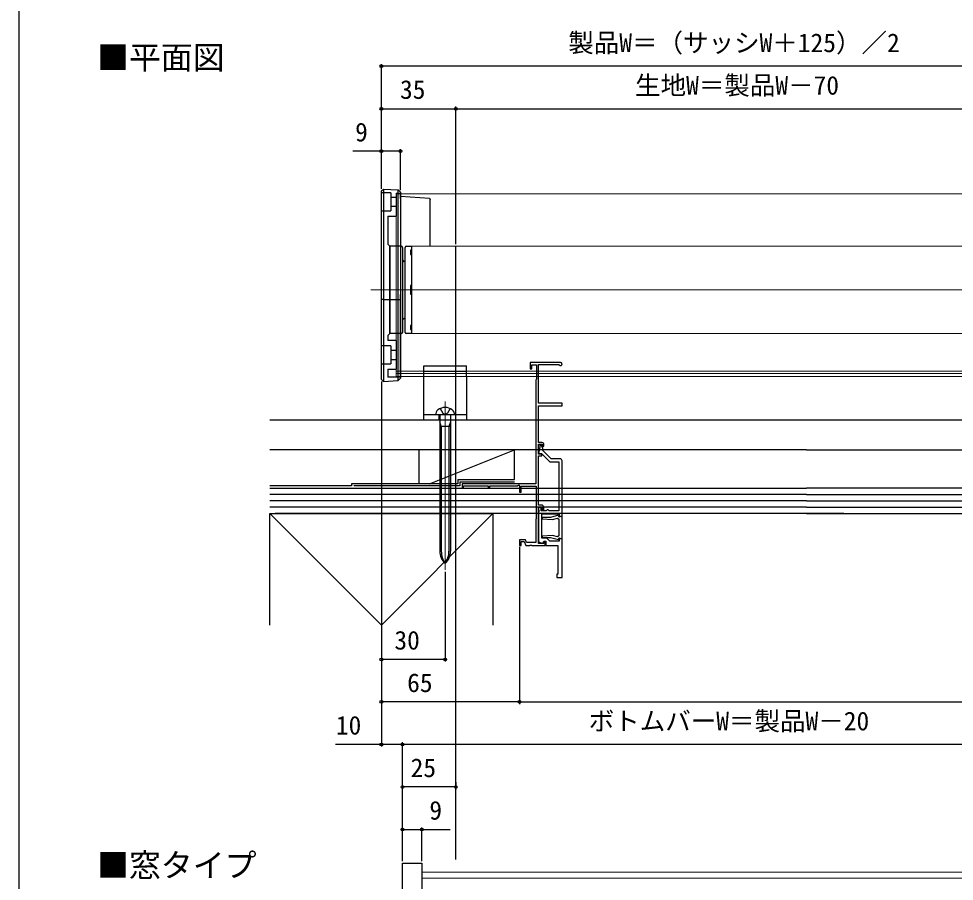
# Model space of a CAD drawing. Units: millimetres on the paper. Extents: x -525 to 525, y -784 to 780.
# Drawn here: x -525 to -84.9, y -307.2 to 98.5 of the extents above; entities that cross this region are included whole.
import ezdxf
from ezdxf.enums import TextEntityAlignment as Align

# ---------------------------------------------------------------- set-up
doc = ezdxf.new("R2010")
doc.units = ezdxf.units.MM
doc.layers.add('0-1_TABLE1', color=7, linetype='Continuous', lineweight=18)
doc.layers.add('0-5_YKK_12', color=2, linetype='Continuous', lineweight=18)
for name, color, linetype in [('0-2_USER1', 3, 'Continuous'), ('0-4_YKK_11E', 7, 'Continuous'), ('0-6_YKK_13', 4, 'Continuous'), ('0-8_YKK_D', 6, 'Continuous'), ('0-9_YKK_ZWAK', 7, 'Continuous'), ('0-A_YSS_K', 3, 'Continuous')]:
    doc.layers.add(name, color=color, linetype=linetype)
doc.styles.add('ＭＳ ゴシック', font='')
doc.styles.get('ＭＳ ゴシック').set_extended_font_data('MS Gothic')

msp = doc.modelspace()

# ---------------------------------------------------------------- linework, layer by layer
at = {"layer": '0-4_YKK_11E'}
msp.add_line((-269.423, -135.403), (-269.423, -109.403), dxfattribs=at)
for points in [[(-270.123, -63.203), (-284.423, -63.203), (-284.423, -66.203), (-283.623, -66.203), (-283.623, -64.303), (-281.423, -64.303), (-281.423, -71.003), (-281.623, -71.203), (-281.823, -71.403)], [(-270.122, -63.203), (-284.422, -63.203), (-284.422, -66.203), (-283.622, -66.203), (-283.622, -64.303), (-281.422, -64.303), (-281.422, -71.003), (-281.622, -71.203), (-281.822, -71.403)], [(-278.923, -100.803), (-280.423, -100.803), (-280.423, -83.503), (-269.423, -83.503), (-269.423, -82.203), (-280.423, -82.203), (-280.423, -64.103), (-270.989, -64.103), (-270.729, -64.253)], [(-278.922, -100.803), (-280.422, -100.803), (-280.422, -83.503), (-269.422, -83.503), (-269.422, -82.203), (-280.422, -82.203), (-280.422, -64.103), (-270.988, -64.103), (-270.729, -64.253)], [(-281.823, -71.403), (-281.823, -120.203), (-316.423, -120.203), (-316.423, -122.203), (-315.723, -122.203), (-315.723, -121.103), (-304.123, -121.103), (-304.123, -122.203), (-303.423, -122.203), (-303.423, -121.103), (-290.323, -121.103), (-289.723, -120.756), (-289.423, -120.929), (-289.423, -124.203), (-288.623, -124.203), (-288.623, -121.303), (-281.623, -121.303), (-281.623, -136.703), (-281.823, -136.903), (-281.823, -147.803), (-286.181, -147.803), (-286.654, -146.503), (-289.423, -146.503), (-289.423, -149.203), (-288.623, -149.203), (-288.623, -147.303), (-287.214, -147.303), (-286.523, -149.203), (-284.581, -149.203), (-284.398, -149.083), (-283.848, -149.083), (-283.664, -149.203), (-277.323, -149.203), (-277.323, -147.403), (-278.023, -147.403), (-278.023, -148.303), (-280.423, -148.303), (-280.423, -131.003), (-278.823, -131.003), (-278.823, -132.403)], [(-281.822, -71.403), (-281.822, -120.203), (-316.422, -120.203), (-316.422, -122.203), (-315.722, -122.203), (-315.722, -121.103), (-304.122, -121.103), (-304.122, -122.203), (-303.422, -122.203), (-303.422, -121.103), (-290.322, -121.103), (-289.722, -120.756), (-289.422, -120.929), (-289.422, -124.203), (-288.622, -124.203), (-288.622, -121.303), (-281.622, -121.303), (-281.622, -136.703), (-281.822, -136.903), (-281.822, -147.803), (-286.181, -147.803), (-286.654, -146.503), (-289.422, -146.503), (-289.422, -149.203), (-288.622, -149.203), (-288.622, -147.303), (-287.214, -147.303), (-286.522, -149.203), (-284.581, -149.203), (-284.397, -149.083), (-283.847, -149.083), (-283.664, -149.203), (-277.322, -149.203), (-277.322, -147.403), (-278.022, -147.403), (-278.022, -148.303), (-280.422, -148.303), (-280.422, -131.003), (-278.822, -131.003), (-278.822, -132.403)], [(-270.423, -108.403), (-274.523, -108.403), (-278.423, -104.503), (-278.423, -103.388), (-279.223, -102.003), (-279.923, -102.003), (-279.923, -102.841), (-280.48, -106.003), (-279.044, -106.003), (-275.437, -109.61)], [(-279.023, -130.203), (-280.423, -130.203), (-280.423, -107.103), (-278.923, -107.103), (-278.923, -106.303), (-280.423, -106.303), (-280.423, -101.603), (-278.723, -101.603), (-278.723, -102.203), (-278.223, -102.703), (-277.923, -102.403), (-277.923, -101.803)], [(-279.022, -130.203), (-280.422, -130.203), (-280.422, -107.103), (-278.922, -107.103), (-278.922, -106.303), (-280.422, -106.303), (-280.422, -101.603), (-278.722, -101.603), (-278.722, -102.203), (-278.222, -102.703), (-277.922, -102.403), (-277.922, -101.803)], [(-274.73, -109.903), (-270.923, -109.903), (-270.923, -132.903), (-275.423, -132.903), (-275.923, -132.403), (-276.423, -132.403), (-276.923, -132.903), (-279.223, -132.903), (-279.223, -131.403), (-280.423, -131.403), (-280.423, -132.603), (-280.093, -132.932), (-280.423, -133.403), (-280.423, -147.462), (-278.387, -148.203), (-278.023, -147.203), (-277.023, -147.203), (-277.023, -149.203), (-271.423, -149.203), (-271.423, -162.703), (-271.923, -162.703), (-271.923, -164.203), (-269.423, -164.203), (-269.423, -146.103), (-270.823, -146.103), (-270.823, -147.203), (-275.223, -147.203), (-276.623, -145.803), (-278.923, -145.803), (-278.923, -134.403), (-270.823, -134.403), (-270.823, -135.403), (-269.423, -135.403)], [(-278.823, -132.403), (-278.023, -132.403), (-278.023, -131.203)], [(-278.822, -132.403), (-278.022, -132.403), (-278.022, -131.203)]]:
    msp.add_lwpolyline(points, dxfattribs=at)
msp.add_lwpolyline([(-269.416, -145.903), (-269.416, -135.603), (-270.116, -135.603), (-270.651, -135.911), (-270.9, -135.722), (-270.794, -135.303), (-271.07, -135.03), (-274.887, -136.053), (-278.704, -136.053), (-278.729, -136.626), (-273.952, -137.044), (-271.634, -136.423), (-270.916, -136.838), (-270.916, -144.668), (-271.634, -145.082), (-273.952, -144.461), (-278.729, -144.879), (-278.704, -145.453), (-274.887, -145.453), (-271.07, -146.475), (-270.794, -146.202), (-270.9, -145.783), (-270.651, -145.594), (-270.116, -145.903)], close=True, dxfattribs=at)
for centre, radius, start, end in [((-270.123, -63.903), 0.7, 210, 89.99999), ((-270.122, -63.903), 0.7, 210, 89.99999), ((-278.923, -101.803), 1, 0.00001, 89.99999), ((-278.922, -101.803), 1, 0.00001, 89.99999), ((-274.73, -108.903), 1, 225.00003, 270.00002), ((-270.423, -109.403), 1, 0.00001, 89.99999), ((-279.023, -131.203), 1, 0.00001, 89.99999), ((-279.022, -131.203), 1, 0.00001, 89.99999)]:
    msp.add_arc(centre, radius, start, end, dxfattribs=at)
at = {"layer": '0-5_YKK_12'}
for p, q in [((-347.422, 16.2), (-347.422, -69.8)), ((-347.422, 16.2), (26.078, 16.2)), ((-340.172, -8.5), (-340.172, -49.5)), ((-340.172, -8.5), (18.828, -8.5)), ((40.578, -29), (-359.422, -29)), ((-340.172, -49.5), (18.828, -49.5)), ((-347.422, -67.2), (26.078, -67.2)), ((-347.422, -68.4), (26.078, -68.4)), ((-347.422, -69.8), (26.078, -69.8)), ((-324.422, -81.487), (-324.422, -160.609)), ((-335.422, -302.803), (14.078, -302.803)), ((-335.422, -305.703), (14.078, -305.703))]:
    msp.add_line(p, q, dxfattribs=at)
at = {"layer": '0-6_YKK_13'}
for p, q in [((-354.422, 17.556), (-353.424, 18.439)), ((-353.424, 18.439), (-353.424, -72.039)), ((-353.424, 18.439), (-346.487, 18.015)), ((-346.487, -71.615), (-346.487, 18.015)), ((-346.487, 18.015), (-345.422, 16.95)), ((-354.422, -71.156), (-354.422, 17.556)), ((-349.922, 16.65), (-354.422, 16.65)), ((-349.922, 16.65), (-349.922, 8.15)), ((-349.922, 14.65), (-347.422, 14.65)), ((-347.422, 16.5), (-345.422, 16.5)), ((-347.422, 16.5), (-347.422, 5.65)), ((-345.422, 16.95), (-345.422, -70.55)), ((-345.422, 14.05), (-345.422, 16.5)), ((-331.835, 13.974), (-345.422, 14.927)), ((-331.422, -8.5), (-331.422, 13.544)), ((-347.422, 10.15), (-349.922, 10.15)), ((-354.422, 8.15), (-349.922, 8.15)), ((-351.422, 5.65), (-347.422, 5.65)), ((-350.422, -49.5), (-350.422, -8.5)), ((-344.922, -8.5), (-350.422, -8.5)), ((-319.412, -296.93), (-319.422, -8.5)), ((-319.412, -296.966), (-319.422, -8.536)), ((-344.422, -9), (-344.422, -49)), ((-343.172, -49), (-343.172, -9)), ((-340.672, -12.331), (-340.172, -12.331)), ((-343.722, -15.6), (-343.622, -15.6)), ((-353.424, -33.5), (-354.422, -33.5)), ((-353.424, -33.5), (-346.487, -33.5)), ((-346.487, -33.5), (-345.422, -33.5)), ((-345.422, -70.1), (-345.422, -31.222)), ((-343.622, -42.4), (-343.722, -42.4)), ((-340.672, -47.669), (-340.172, -47.669)), ((-344.922, -49.5), (-350.422, -49.5)), ((-340.172, -49.5), (-342.672, -49.5)), ((-349.922, -55.35), (-354.422, -55.35)), ((-347.422, -52.85), (-351.422, -52.85)), ((-349.922, -55.35), (-349.922, -63.85)), ((-347.422, -52.85), (-347.422, -66.35)), ((-349.922, -57.35), (-347.422, -57.35)), ((-354.422, -63.85), (-349.922, -63.85)), ((-347.422, -61.85), (-349.922, -61.85)), ((-334.422, -64.7), (-314.422, -64.7)), ((-334.422, -69.8), (-334.422, -64.7)), ((-314.422, -69.8), (-314.422, -64.7)), ((-351.422, -66.35), (-347.422, -66.35)), ((-351.422, -66.35), (-351.422, -70.1)), ((-345.422, -70.1), (-351.422, -70.1)), ((-334.422, -67.2), (-314.422, -67.2)), ((-353.424, -72.039), (-354.422, -71.156)), ((-353.424, -72.039), (-346.487, -71.615)), ((-346.487, -71.615), (-345.422, -70.55)), ((-314.422, -87.7), (-334.422, -87.7)), ((-319.922, -87.7), (-328.922, -87.7)), ((-327.172, -90.2), (-327.172, -87.7)), ((-326.972, -88), (-326.972, -151.844)), ((-321.872, -88), (-321.872, -151.844)), ((-321.672, -90.2), (-321.672, -87.7)), ((-326.222, -93.3), (-326.972, -91.1)), ((-321.872, -91.1), (-322.622, -93.3)), ((-321.872, -93.3), (-326.972, -93.3)), ((-326.222, -93.3), (-326.222, -151.844)), ((-322.622, -93.3), (-322.622, -151.844))]:
    msp.add_line(p, q, dxfattribs=at)
for points in [[(-331.836, 13.96), (-331.674, 13.949), (-331.546, 13.864), (-331.456, 13.732), (-331.422, 13.544)], [(-351.422, 5.65), (-351.422, -7.5), (-350.422, -8.5), (-350.422, -49.5), (-351.422, -50.5), (-351.422, -52.85)], [(-342.672, -8.5), (-340.172, -8.5), (-340.172, -49.5)], [(-340.172, -10.331), (-340.672, -10.331), (-340.672, -10.766)], [(-340.172, -10.766), (-340.672, -10.766), (-340.672, -12.331)], [(-340.172, -27), (-340.672, -27), (-340.672, -31), (-340.172, -31)], [(-340.172, -45.669), (-340.672, -45.669), (-340.672, -47.234)], [(-340.172, -47.234), (-340.672, -47.234), (-340.672, -47.669)], [(-314.422, -69.8), (-314.422, -90.2), (-334.422, -90.2), (-334.422, -69.8)], [(-326.772, -84.838), (-325.567, -87.057), (-324.422, -87.666)], [(-322.072, -84.838), (-323.277, -87.057), (-324.422, -87.666)]]:
    msp.add_lwpolyline(points, dxfattribs=at)
msp.add_lwpolyline([(-344.422, -329.903), (-344.422, -322.053), (-344.422, -298.703), (-335.422, -298.703), (-335.422, -329.903)], close=True, dxfattribs=at)
for centre, radius, start, end in [((-344.922, -9), 0.5, 0, 90), ((-342.672, -9), 0.5, 90, 180), ((-343.722, -14.9), 0.7, 180, 270), ((-343.622, -16.6), 1, 63.25632, 90), ((-343.722, -43.1), 0.7, 90, 180), ((-343.622, -41.4), 1, 270, 296.74368), ((-344.922, -49), 0.5, 270, 360), ((-342.672, -49), 0.5, 180, 270), ((-325.925, -87.829), 3, 128.76672, 177.54096), ((-324.422, -89.7), 5.4, 51.23328, 128.76672), ((-327.272, -88), 0.3, 0, 90), ((-321.572, -88), 0.3, 90, 180), ((-322.919, -87.829), 3, 2.45904, 51.23328), ((-318.972, -151.844), 8, 180, 227.0586), ((-315.795, -151.844), 10.427, 180, 214.17022), ((-329.872, -151.844), 8, 312.9414, 0), ((-333.049, -151.844), 10.427, 325.82978, 0)]:
    msp.add_arc(centre, radius, start, end, dxfattribs=at)
at = {"layer": '0-8_YKK_D'}
for p, q in [((-354.422, 18.556), (-354.422, 77.2)), ((33.078, 76.2), (-354.422, 76.2)), ((-354.422, 18.556), (-354.422, 57.2)), ((-354.422, 56.2), (-319.422, 56.2)), ((-319.422, -7.5), (-319.422, 57.2)), ((-319.422, -7.5), (-319.422, 57.2)), ((-319.422, 56.2), (-1.922, 56.2)), ((-354.422, 18.556), (-354.422, 37.2)), ((-345.422, 17.95), (-345.422, 37.2)), ((-354.422, -72.156), (-354.422, -223.798)), ((-354.422, -72.156), (-354.422, -203.798)), ((-289.423, -149.903), (-289.423, -223.798)), ((-289.423, -149.903), (-289.423, -223.798)), ((-324.422, -161.609), (-324.422, -203.798)), ((-354.422, -187.703), (-354.422, -243.798)), ((-324.422, -202.798), (-354.422, -202.798)), ((-289.423, -222.798), (-354.422, -222.798)), ((-289.423, -222.798), (360.577, -222.798)), ((-344.422, -297.703), (-344.422, -241.798)), ((-344.422, -297.703), (-344.422, -241.798)), ((23.078, -242.798), (-344.422, -242.798)), ((-344.422, -297.703), (-344.422, -261.798)), ((-319.422, -262.798), (-344.422, -262.798)), ((-319.422, -260.553), (-319.422, -263.798)), ((-344.422, -297.703), (-344.422, -281.798)), ((-335.422, -297.703), (-335.422, -281.798))]:
    msp.add_line(p, q, dxfattribs=at)
for points in [[(-345.422, 36.2), (-354.422, 36.2), (-367.79, 36.2)], [(-344.422, -242.798), (-354.422, -242.798), (-375.972, -242.798)], [(-344.422, -282.798), (-335.422, -282.798), (-322.054, -282.798)]]:
    msp.add_lwpolyline(points, dxfattribs=at)
for centre in [(-354.422, 76.2), (-354.422, 56.2), (-319.422, 56.2), (-319.422, 56.2), (-354.422, 36.2), (-345.422, 36.2), (-354.422, -202.798), (-324.422, -202.798), (-354.422, -222.798), (-289.423, -222.798), (-289.423, -222.798), (-354.422, -242.798), (-344.422, -242.798), (-344.422, -242.798), (-344.422, -262.798), (-319.422, -262.798), (-344.422, -282.798), (-335.422, -282.798)]:
    msp.add_circle(centre, 0.637, dxfattribs=at)
at = {"layer": '0-9_YKK_ZWAK'}
msp.add_line((-525, 746.2), (-525, -783.8), dxfattribs=at)
at = {"layer": '0-A_YSS_K'}
for p, q in [((478.077, -90.203), (-406.923, -90.203)), ((-154.423, -104.203), (-406.923, -104.203)), ((-336.823, -104.203), (-336.823, -120.203)), ((-331.823, -120.203), (-291.823, -104.203)), ((-154.423, -104.203), (38.077, -104.203)), ((-318.424, -118.203), (-291.823, -118.203)), ((-368.424, -121.203), (-406.923, -121.203)), ((-406.923, -122.203), (-154.423, -122.203)), ((-368.424, -120.203), (-368.424, -121.203)), ((-336.823, -122.203), (-291.823, -122.203)), ((-317.424, -119.203), (-291.823, -119.203)), ((38.077, -122.203), (-154.423, -122.203)), ((-154.423, -125.203), (-406.923, -125.203)), ((-154.423, -125.203), (38.077, -125.203)), ((-154.423, -128.203), (-406.923, -128.203)), ((-154.423, -131.203), (-406.923, -131.203)), ((-154.423, -128.203), (38.077, -128.203)), ((-154.423, -131.203), (38.077, -131.203)), ((-154.423, -134.203), (-404.423, -134.203)), ((-136.922, -134.202), (-181.923, -134.202)), ((-154.423, -134.203), (38.077, -134.203))]:
    msp.add_line(p, q, dxfattribs=at)
for points in [[(-291.823, -118.203), (-291.823, -104.203), (-336.823, -104.203)], [(-318.424, -118.203), (-318.424, -120.203), (-368.424, -120.203)], [(-317.424, -119.203), (-317.424, -121.203), (-367.424, -121.203)], [(-406.923, -134.203), (-301.922, -134.203), (-301.922, -186.703)], [(-406.923, -186.703), (-406.923, -134.203), (-354.422, -186.703), (-301.922, -134.203)]]:
    msp.add_lwpolyline(points, dxfattribs=at)

# ---------------------------------------------------------------- texts
at = {"layer": '0-1_TABLE1', "style": 'ＭＳ ゴシック'}
msp.add_text('■平面図', height=11, dxfattribs=at).set_placement((-488.153, 71.495), align=Align.BOTTOM_LEFT)
at = {"layer": '0-2_USER1', "style": 'ＭＳ ゴシック'}
msp.add_text('■窓タイプ', height=11, dxfattribs=at).set_placement((-488.153, -308.38), align=Align.BOTTOM_LEFT)
at = {"layer": '0-8_YKK_D', "style": 'ＭＳ ゴシック'}
for s, p in [('製品W＝（サッシW＋125）／2', (-266.49, 80.177)), ('生地W＝製品W－70', (-235.058, 60.177)), ('35', (-345.649, 58.2)), ('9', (-366.745, 38.2)), ('30', (-348.286, -200.798)), ('65', (-342.287, -220.798)), ('ボトムバーW＝製品W－20', (-256.877, -238.821)), ('10', (-375.813, -240.798)), ('25', (-340.65, -260.798)), ('9', (-331.827, -280.798))]:
    msp.add_text(s, height=8.798, dxfattribs=at).set_placement(p, align=Align.BOTTOM_LEFT)

doc.saveas('drawing.dxf')
